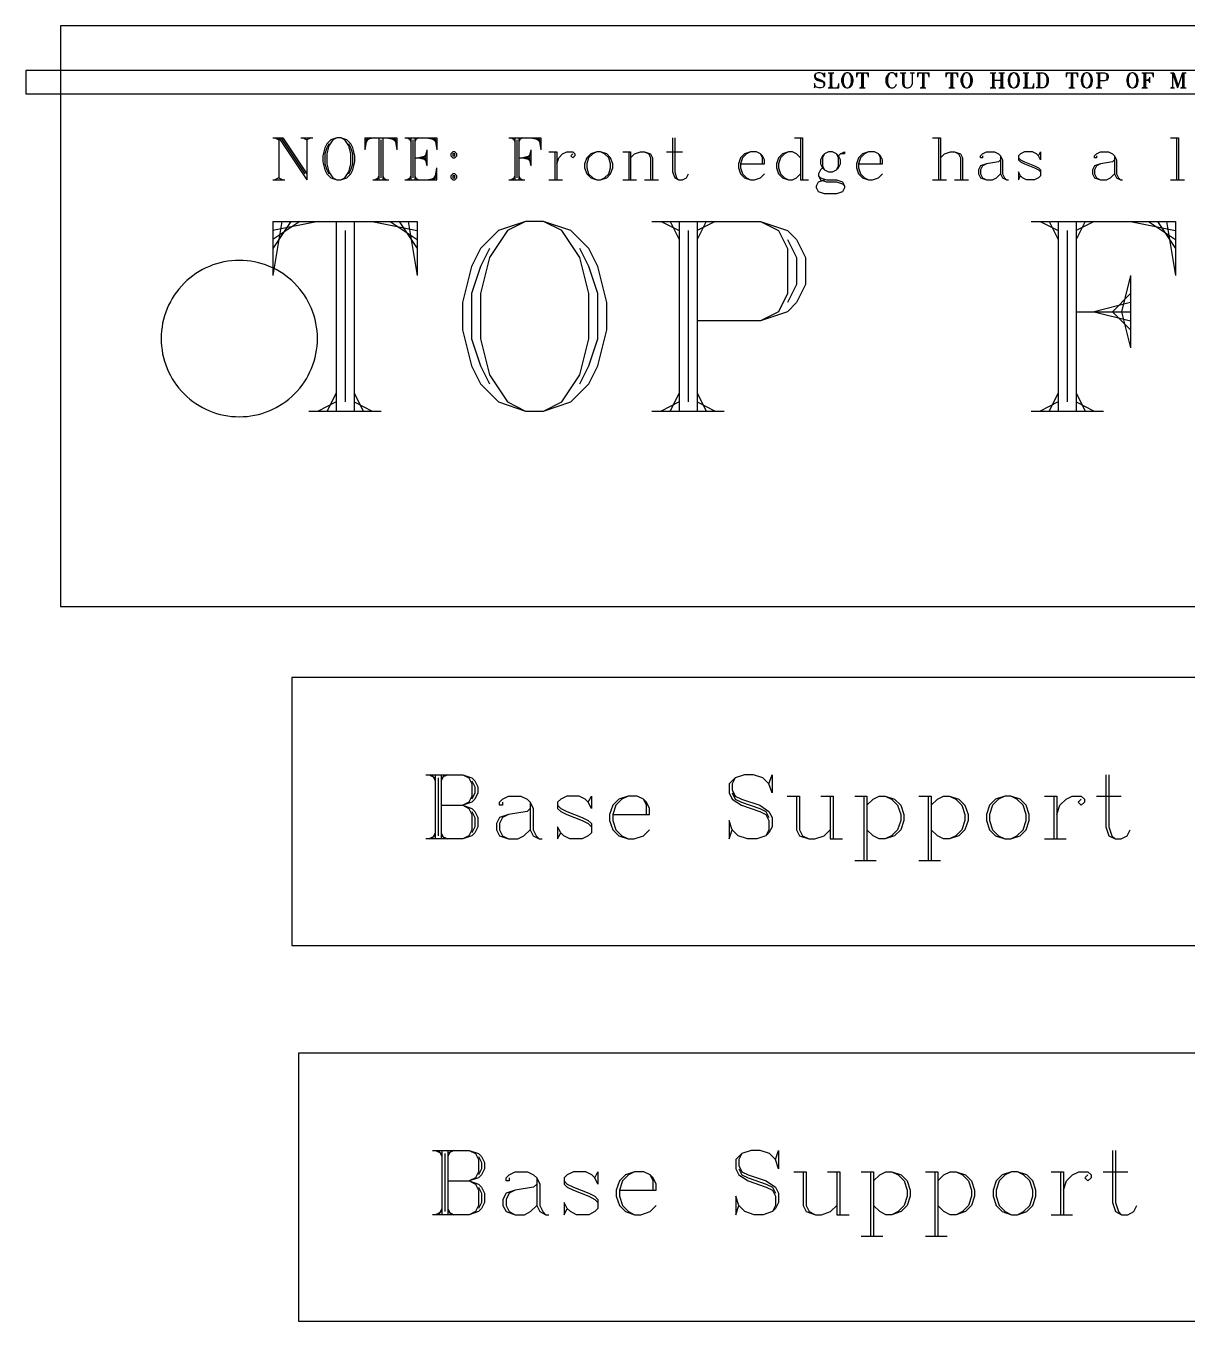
# Model space of a CAD drawing. Extents: x 0 to 107, y -41 to 64.
# Drawn here: x -0.01 to 12.99, y -41.05 to -26.55 of the extents above; entities that cross this region are included whole.
import ezdxf

# ---------------------------------------------------------------- set-up
doc = ezdxf.new("R2010")
doc.units = 0
doc.layers.add('LAYER_1', color=18, linetype='CONTINUOUS')

msp = doc.modelspace()

# ---------------------------------------------------------------- linework, layer by layer
at = {"layer": 'LAYER_1'}
for points in [[(0.379, -33.048), (24.129, -33.048), (24.129, -26.548), (0.379, -26.548)], [(-0.01, -27.308), (24.829, -27.308), (24.829, -27.048), (-0.01, -27.048)], [(9.178, -27.074), (9.154, -27.082), (9.138, -27.098), (9.13, -27.114), (9.122, -27.146), (9.122, -27.17), (9.13, -27.202), (9.138, -27.218), (9.154, -27.234), (9.178, -27.242), (9.194, -27.242), (9.218, -27.234), (9.234, -27.218), (9.242, -27.202), (9.25, -27.17), (9.25, -27.146), (9.242, -27.114), (9.234, -27.098), (9.218, -27.082), (9.194, -27.074)], [(10.514, -27.074), (10.49, -27.082), (10.474, -27.098), (10.466, -27.114), (10.458, -27.146), (10.458, -27.17), (10.466, -27.202), (10.474, -27.218), (10.49, -27.234), (10.514, -27.242), (10.53, -27.242), (10.554, -27.234), (10.57, -27.218), (10.578, -27.202), (10.586, -27.17), (10.586, -27.146), (10.578, -27.114), (10.57, -27.098), (10.554, -27.082), (10.53, -27.074)], [(11.042, -27.074), (11.018, -27.082), (11.002, -27.098), (10.994, -27.114), (10.986, -27.146), (10.986, -27.17), (10.994, -27.202), (11.002, -27.218), (11.018, -27.234), (11.042, -27.242), (11.058, -27.242), (11.082, -27.234), (11.098, -27.218), (11.106, -27.202), (11.114, -27.17), (11.114, -27.146), (11.106, -27.114), (11.098, -27.098), (11.082, -27.082), (11.058, -27.074)], [(11.858, -27.074), (11.834, -27.082), (11.818, -27.098), (11.81, -27.114), (11.802, -27.146), (11.802, -27.17), (11.81, -27.202), (11.818, -27.218), (11.834, -27.234), (11.858, -27.242), (11.874, -27.242), (11.898, -27.234), (11.914, -27.218), (11.922, -27.202), (11.93, -27.17), (11.93, -27.146), (11.922, -27.114), (11.914, -27.098), (11.898, -27.082), (11.874, -27.074)], [(12.37, -27.074), (12.346, -27.082), (12.33, -27.098), (12.322, -27.114), (12.314, -27.146), (12.314, -27.17), (12.322, -27.202), (12.33, -27.218), (12.346, -27.234), (12.37, -27.242), (12.386, -27.242), (12.41, -27.234), (12.426, -27.218), (12.434, -27.202), (12.442, -27.17), (12.442, -27.146), (12.434, -27.114), (12.426, -27.098), (12.41, -27.082), (12.386, -27.074)], [(3.47, -27.801), (3.403, -27.823), (3.359, -27.868), (3.336, -27.912), (3.314, -28.002), (3.314, -28.069), (3.336, -28.159), (3.359, -28.203), (3.403, -28.248), (3.47, -28.271), (3.515, -28.271), (3.582, -28.248), (3.627, -28.203), (3.649, -28.159), (3.672, -28.069), (3.672, -28.002), (3.649, -27.912), (3.627, -27.868), (3.582, -27.823), (3.515, -27.801)], [(4.768, -27.957), (4.746, -27.98), (4.746, -28.002), (4.768, -28.024), (4.791, -28.024), (4.813, -28.002), (4.813, -27.98), (4.791, -27.957)], [(4.768, -27.98), (4.768, -28.002), (4.791, -28.002), (4.791, -27.98)], [(6.38, -27.957), (6.313, -27.98), (6.268, -28.024), (6.245, -28.092), (6.245, -28.136), (6.268, -28.203), (6.313, -28.248), (6.38, -28.271), (6.424, -28.271), (6.492, -28.248), (6.536, -28.203), (6.559, -28.136), (6.559, -28.092), (6.536, -28.024), (6.492, -27.98), (6.424, -27.957)], [(8.976, -27.957), (8.931, -27.98), (8.909, -28.002), (8.886, -28.047), (8.886, -28.092), (8.909, -28.136), (8.931, -28.159), (8.976, -28.181), (9.02, -28.181), (9.065, -28.159), (9.088, -28.136), (9.11, -28.092), (9.11, -28.047), (9.088, -28.002), (9.065, -27.98), (9.02, -27.957)], [(4.768, -28.203), (4.746, -28.226), (4.746, -28.248), (4.768, -28.271), (4.791, -28.271), (4.813, -28.248), (4.813, -28.226), (4.791, -28.203)], [(4.768, -28.226), (4.768, -28.248), (4.791, -28.248), (4.791, -28.226)], [(5.584, -28.737), (5.281, -28.838), (5.079, -29.04), (4.978, -29.242), (4.877, -29.646), (4.877, -29.95), (4.978, -30.354), (5.079, -30.556), (5.281, -30.758), (5.584, -30.859), (5.786, -30.859), (6.089, -30.758), (6.292, -30.556), (6.393, -30.354), (6.494, -29.95), (6.494, -29.646), (6.393, -29.242), (6.292, -29.04), (6.089, -28.838), (5.786, -28.737)], [(2.968, -36.841), (17.968, -36.841), (17.968, -33.841), (2.968, -33.841)], [(10.948, -35.17), (10.845, -35.204), (10.777, -35.273), (10.743, -35.375), (10.743, -35.444), (10.777, -35.547), (10.845, -35.615), (10.948, -35.65), (11.017, -35.65), (11.12, -35.615), (11.188, -35.547), (11.223, -35.444), (11.223, -35.375), (11.188, -35.273), (11.12, -35.204), (11.017, -35.17)], [(3.042, -41.047), (18.042, -41.047), (18.042, -38.047), (3.042, -38.047)], [(11.022, -39.376), (10.919, -39.41), (10.851, -39.478), (10.817, -39.581), (10.817, -39.65), (10.851, -39.753), (10.919, -39.821), (11.022, -39.856), (11.091, -39.856), (11.194, -39.821), (11.262, -39.753), (11.297, -39.65), (11.297, -39.581), (11.262, -39.478), (11.194, -39.41), (11.091, -39.376)]]:
    msp.add_lwpolyline(points, close=True, dxfattribs=at)
for points in [[(8.922, -27.098), (8.93, -27.074), (8.93, -27.122), (8.922, -27.098), (8.906, -27.082), (8.882, -27.074), (8.858, -27.074), (8.834, -27.082), (8.818, -27.098), (8.818, -27.122), (8.826, -27.138), (8.85, -27.154), (8.898, -27.17), (8.914, -27.178), (8.922, -27.194), (8.922, -27.218), (8.914, -27.234)], [(8.834, -27.082), (8.826, -27.098), (8.826, -27.114), (8.834, -27.13), (8.85, -27.138), (8.898, -27.154), (8.922, -27.17), (8.93, -27.186), (8.93, -27.21), (8.922, -27.226), (8.914, -27.234), (8.89, -27.242), (8.866, -27.242), (8.842, -27.234), (8.826, -27.218), (8.818, -27.194), (8.818, -27.242), (8.826, -27.218)], [(8.97, -27.074), (9.034, -27.074)], [(8.978, -27.074), (8.994, -27.082)], [(8.986, -27.074), (8.994, -27.09)], [(8.994, -27.074), (8.994, -27.242)], [(9.002, -27.082), (9.002, -27.234)], [(9.01, -27.074), (9.01, -27.242)], [(9.018, -27.074), (9.01, -27.09)], [(9.026, -27.074), (9.01, -27.082)], [(9.146, -27.098), (9.138, -27.114), (9.13, -27.138), (9.13, -27.178), (9.138, -27.202), (9.146, -27.218)], [(9.178, -27.074), (9.162, -27.082), (9.146, -27.106), (9.138, -27.138), (9.138, -27.178), (9.146, -27.21), (9.162, -27.234), (9.178, -27.242)], [(9.194, -27.242), (9.21, -27.234), (9.226, -27.21), (9.234, -27.178), (9.234, -27.138), (9.226, -27.106), (9.21, -27.082), (9.194, -27.074)], [(9.226, -27.218), (9.234, -27.202), (9.242, -27.178), (9.242, -27.138), (9.234, -27.114), (9.226, -27.098)], [(9.29, -27.074), (9.29, -27.122)], [(9.29, -27.074), (9.418, -27.074)], [(9.298, -27.074), (9.29, -27.122)], [(9.306, -27.074), (9.29, -27.098)], [(9.314, -27.074), (9.29, -27.09)], [(9.33, -27.074), (9.29, -27.082)], [(9.346, -27.074), (9.346, -27.242)], [(9.354, -27.082), (9.354, -27.234)], [(9.362, -27.074), (9.362, -27.242)], [(9.378, -27.074), (9.418, -27.082)], [(9.394, -27.074), (9.418, -27.09)], [(9.402, -27.074), (9.418, -27.098)], [(9.41, -27.074), (9.418, -27.122)], [(9.418, -27.074), (9.418, -27.122)], [(9.73, -27.098), (9.738, -27.074), (9.738, -27.122), (9.73, -27.098), (9.714, -27.082), (9.698, -27.074), (9.674, -27.074), (9.65, -27.082), (9.634, -27.098), (9.626, -27.114), (9.618, -27.138), (9.618, -27.178), (9.626, -27.202), (9.634, -27.218), (9.65, -27.234), (9.674, -27.242), (9.698, -27.242), (9.714, -27.234), (9.73, -27.218), (9.738, -27.202)], [(9.642, -27.098), (9.634, -27.114), (9.626, -27.138), (9.626, -27.178), (9.634, -27.202), (9.642, -27.218)], [(9.674, -27.074), (9.658, -27.082), (9.642, -27.106), (9.634, -27.138), (9.634, -27.178), (9.642, -27.21), (9.658, -27.234), (9.674, -27.242)], [(9.778, -27.074), (9.842, -27.074)], [(9.786, -27.074), (9.802, -27.082)], [(9.794, -27.074), (9.802, -27.09)], [(9.802, -27.074), (9.802, -27.194), (9.81, -27.218), (9.826, -27.234), (9.85, -27.242), (9.866, -27.242), (9.89, -27.234), (9.906, -27.218), (9.914, -27.194), (9.914, -27.082)], [(9.81, -27.082), (9.81, -27.202), (9.818, -27.218)], [(9.818, -27.074), (9.818, -27.202), (9.826, -27.226), (9.834, -27.234), (9.85, -27.242)], [(9.826, -27.074), (9.818, -27.09)], [(9.834, -27.074), (9.818, -27.082)], [(9.89, -27.074), (9.938, -27.074)], [(9.898, -27.074), (9.914, -27.082)], [(9.93, -27.074), (9.914, -27.082)], [(9.97, -27.074), (9.97, -27.122)], [(9.97, -27.074), (10.098, -27.074)], [(9.978, -27.074), (9.97, -27.122)], [(9.986, -27.074), (9.97, -27.098)], [(9.994, -27.074), (9.97, -27.09)], [(10.01, -27.074), (9.97, -27.082)], [(10.026, -27.074), (10.026, -27.242)], [(10.034, -27.082), (10.034, -27.234)], [(10.042, -27.074), (10.042, -27.242)], [(10.058, -27.074), (10.098, -27.082)], [(10.074, -27.074), (10.098, -27.09)], [(10.082, -27.074), (10.098, -27.098)], [(10.09, -27.074), (10.098, -27.122)], [(10.098, -27.074), (10.098, -27.122)], [(10.29, -27.074), (10.29, -27.122)], [(10.29, -27.074), (10.418, -27.074)], [(10.298, -27.074), (10.29, -27.122)], [(10.306, -27.074), (10.29, -27.098)], [(10.314, -27.074), (10.29, -27.09)], [(10.33, -27.074), (10.29, -27.082)], [(10.346, -27.074), (10.346, -27.242)], [(10.354, -27.082), (10.354, -27.234)], [(10.362, -27.074), (10.362, -27.242)], [(10.378, -27.074), (10.418, -27.082)], [(10.394, -27.074), (10.418, -27.09)], [(10.402, -27.074), (10.418, -27.098)], [(10.41, -27.074), (10.418, -27.122)], [(10.418, -27.074), (10.418, -27.122)], [(10.482, -27.098), (10.474, -27.114), (10.466, -27.138), (10.466, -27.178), (10.474, -27.202), (10.482, -27.218)], [(10.514, -27.074), (10.498, -27.082), (10.482, -27.106), (10.474, -27.138), (10.474, -27.178), (10.482, -27.21), (10.498, -27.234), (10.514, -27.242)], [(10.53, -27.242), (10.546, -27.234), (10.562, -27.21), (10.57, -27.178), (10.57, -27.138), (10.562, -27.106), (10.546, -27.082), (10.53, -27.074)], [(10.562, -27.218), (10.57, -27.202), (10.578, -27.178), (10.578, -27.138), (10.57, -27.114), (10.562, -27.098)], [(10.786, -27.074), (10.85, -27.074)], [(10.794, -27.074), (10.81, -27.082)], [(10.802, -27.074), (10.81, -27.09)], [(10.81, -27.074), (10.81, -27.242)], [(10.818, -27.082), (10.818, -27.234)], [(10.826, -27.074), (10.826, -27.242)], [(10.834, -27.074), (10.826, -27.09)], [(10.842, -27.074), (10.826, -27.082)], [(10.882, -27.074), (10.946, -27.074)], [(10.89, -27.074), (10.906, -27.082)], [(10.898, -27.074), (10.906, -27.09)], [(10.906, -27.074), (10.906, -27.242)], [(10.914, -27.082), (10.914, -27.234)], [(10.922, -27.074), (10.922, -27.242)], [(10.93, -27.074), (10.922, -27.09)], [(10.938, -27.074), (10.922, -27.082)], [(11.01, -27.098), (11.002, -27.114), (10.994, -27.138), (10.994, -27.178), (11.002, -27.202), (11.01, -27.218)], [(11.042, -27.074), (11.026, -27.082), (11.01, -27.106), (11.002, -27.138), (11.002, -27.178), (11.01, -27.21), (11.026, -27.234), (11.042, -27.242)], [(11.058, -27.242), (11.074, -27.234), (11.09, -27.21), (11.098, -27.178), (11.098, -27.138), (11.09, -27.106), (11.074, -27.082), (11.058, -27.074)], [(11.09, -27.218), (11.098, -27.202), (11.106, -27.178), (11.106, -27.138), (11.098, -27.114), (11.09, -27.098)], [(11.154, -27.074), (11.218, -27.074)], [(11.162, -27.074), (11.178, -27.082)], [(11.17, -27.074), (11.178, -27.09)], [(11.178, -27.074), (11.178, -27.242)], [(11.186, -27.082), (11.186, -27.234)], [(11.194, -27.074), (11.194, -27.242)], [(11.202, -27.074), (11.194, -27.09)], [(11.21, -27.074), (11.194, -27.082)], [(11.298, -27.074), (11.378, -27.074), (11.402, -27.082), (11.418, -27.098), (11.426, -27.114), (11.434, -27.138), (11.434, -27.178), (11.426, -27.202), (11.418, -27.218), (11.402, -27.234), (11.378, -27.242), (11.298, -27.242)], [(11.306, -27.074), (11.322, -27.082)], [(11.314, -27.074), (11.322, -27.09)], [(11.322, -27.074), (11.322, -27.242)], [(11.33, -27.082), (11.33, -27.234)], [(11.338, -27.074), (11.338, -27.242)], [(11.346, -27.074), (11.338, -27.09)], [(11.354, -27.074), (11.338, -27.082)], [(11.378, -27.074), (11.394, -27.082), (11.41, -27.106), (11.418, -27.138), (11.418, -27.178), (11.41, -27.21), (11.394, -27.234), (11.378, -27.242)], [(11.41, -27.098), (11.418, -27.114), (11.426, -27.138), (11.426, -27.178), (11.418, -27.202), (11.41, -27.218)], [(11.634, -27.074), (11.634, -27.122)], [(11.634, -27.074), (11.762, -27.074)], [(11.642, -27.074), (11.634, -27.122)], [(11.65, -27.074), (11.634, -27.098)], [(11.658, -27.074), (11.634, -27.09)], [(11.674, -27.074), (11.634, -27.082)], [(11.69, -27.074), (11.69, -27.242)], [(11.698, -27.082), (11.698, -27.234)], [(11.706, -27.074), (11.706, -27.242)], [(11.722, -27.074), (11.762, -27.082)], [(11.738, -27.074), (11.762, -27.09)], [(11.746, -27.074), (11.762, -27.098)], [(11.754, -27.074), (11.762, -27.122)], [(11.762, -27.074), (11.762, -27.122)], [(11.826, -27.098), (11.818, -27.114), (11.81, -27.138), (11.81, -27.178), (11.818, -27.202), (11.826, -27.218)], [(11.858, -27.074), (11.842, -27.082), (11.826, -27.106), (11.818, -27.138), (11.818, -27.178), (11.826, -27.21), (11.842, -27.234), (11.858, -27.242)], [(11.874, -27.242), (11.89, -27.234), (11.906, -27.21), (11.914, -27.178), (11.914, -27.138), (11.906, -27.106), (11.89, -27.082), (11.874, -27.074)], [(11.906, -27.218), (11.914, -27.202), (11.922, -27.178), (11.922, -27.138), (11.914, -27.114), (11.906, -27.098)], [(11.97, -27.074), (12.066, -27.074), (12.09, -27.082), (12.098, -27.09), (12.106, -27.106), (12.106, -27.13), (12.098, -27.146), (12.09, -27.154), (12.066, -27.162), (12.01, -27.162)], [(11.978, -27.074), (11.994, -27.082)], [(11.986, -27.074), (11.994, -27.09)], [(11.994, -27.074), (11.994, -27.242)], [(12.002, -27.082), (12.002, -27.234)], [(12.01, -27.074), (12.01, -27.242)], [(12.018, -27.074), (12.01, -27.09)], [(12.026, -27.074), (12.01, -27.082)], [(12.066, -27.074), (12.082, -27.082), (12.09, -27.098), (12.09, -27.138), (12.082, -27.154), (12.066, -27.162)], [(12.09, -27.09), (12.098, -27.106), (12.098, -27.13), (12.09, -27.146)], [(12.338, -27.098), (12.33, -27.114), (12.322, -27.138), (12.322, -27.178), (12.33, -27.202), (12.338, -27.218)], [(12.37, -27.074), (12.354, -27.082), (12.338, -27.106), (12.33, -27.138), (12.33, -27.178), (12.338, -27.21), (12.354, -27.234), (12.37, -27.242)], [(12.386, -27.242), (12.402, -27.234), (12.418, -27.21), (12.426, -27.178), (12.426, -27.138), (12.418, -27.106), (12.402, -27.082), (12.386, -27.074)], [(12.418, -27.218), (12.426, -27.202), (12.434, -27.178), (12.434, -27.138), (12.426, -27.114), (12.418, -27.098)], [(12.482, -27.074), (12.61, -27.074), (12.61, -27.122)], [(12.49, -27.074), (12.506, -27.082)], [(12.498, -27.074), (12.506, -27.09)], [(12.506, -27.074), (12.506, -27.242)], [(12.514, -27.082), (12.514, -27.234)], [(12.522, -27.074), (12.522, -27.242)], [(12.53, -27.074), (12.522, -27.09)], [(12.538, -27.074), (12.522, -27.082)], [(12.57, -27.074), (12.61, -27.082)], [(12.586, -27.074), (12.61, -27.09)], [(12.594, -27.074), (12.61, -27.098)], [(12.602, -27.074), (12.61, -27.122)], [(12.802, -27.074), (12.842, -27.074)], [(12.81, -27.074), (12.826, -27.082)], [(12.826, -27.074), (12.826, -27.234)], [(12.826, -27.074), (12.882, -27.242)], [(12.834, -27.074), (12.882, -27.218)], [(12.842, -27.074), (12.89, -27.218)], [(12.938, -27.074), (12.882, -27.242)], [(12.938, -27.074), (12.938, -27.242)], [(12.938, -27.074), (12.978, -27.074)], [(12.946, -27.082), (12.946, -27.234)], [(12.954, -27.074), (12.954, -27.242)], [(12.962, -27.074), (12.954, -27.09)], [(12.97, -27.074), (12.954, -27.082)], [(8.826, -27.122), (8.834, -27.138), (8.85, -27.146), (8.898, -27.162), (8.914, -27.17), (8.922, -27.186)], [(8.97, -27.242), (9.09, -27.242), (9.09, -27.194)], [(8.994, -27.234), (8.978, -27.242)], [(8.994, -27.226), (8.986, -27.242)], [(9.01, -27.226), (9.018, -27.242)], [(9.01, -27.234), (9.026, -27.242)], [(9.05, -27.242), (9.09, -27.234)], [(9.066, -27.242), (9.09, -27.226)], [(9.074, -27.242), (9.09, -27.218)], [(9.082, -27.242), (9.09, -27.194)], [(9.322, -27.242), (9.386, -27.242)], [(9.346, -27.234), (9.33, -27.242)], [(9.346, -27.226), (9.338, -27.242)], [(9.362, -27.226), (9.37, -27.242)], [(9.362, -27.234), (9.378, -27.242)], [(10.002, -27.242), (10.066, -27.242)], [(10.026, -27.234), (10.01, -27.242)], [(10.026, -27.226), (10.018, -27.242)], [(10.042, -27.226), (10.05, -27.242)], [(10.042, -27.234), (10.058, -27.242)], [(10.322, -27.242), (10.386, -27.242)], [(10.346, -27.234), (10.33, -27.242)], [(10.346, -27.226), (10.338, -27.242)], [(10.362, -27.226), (10.37, -27.242)], [(10.362, -27.234), (10.378, -27.242)], [(10.786, -27.242), (10.85, -27.242)], [(10.81, -27.234), (10.794, -27.242)], [(10.81, -27.226), (10.802, -27.242)], [(10.826, -27.154), (10.906, -27.154)], [(10.826, -27.226), (10.834, -27.242)], [(10.826, -27.234), (10.842, -27.242)], [(10.882, -27.242), (10.946, -27.242)], [(10.906, -27.234), (10.89, -27.242)], [(10.906, -27.226), (10.898, -27.242)], [(10.922, -27.226), (10.93, -27.242)], [(10.922, -27.234), (10.938, -27.242)], [(11.154, -27.242), (11.274, -27.242), (11.274, -27.194)], [(11.178, -27.234), (11.162, -27.242)], [(11.178, -27.226), (11.17, -27.242)], [(11.194, -27.226), (11.202, -27.242)], [(11.194, -27.234), (11.21, -27.242)], [(11.234, -27.242), (11.274, -27.234)], [(11.25, -27.242), (11.274, -27.226)], [(11.258, -27.242), (11.274, -27.218)], [(11.266, -27.242), (11.274, -27.194)], [(11.322, -27.234), (11.306, -27.242)], [(11.322, -27.226), (11.314, -27.242)], [(11.338, -27.226), (11.346, -27.242)], [(11.338, -27.234), (11.354, -27.242)], [(11.666, -27.242), (11.73, -27.242)], [(11.69, -27.234), (11.674, -27.242)], [(11.69, -27.226), (11.682, -27.242)], [(11.706, -27.226), (11.714, -27.242)], [(11.706, -27.234), (11.722, -27.242)], [(11.97, -27.242), (12.034, -27.242)], [(11.994, -27.234), (11.978, -27.242)], [(11.994, -27.226), (11.986, -27.242)], [(12.01, -27.226), (12.018, -27.242)], [(12.01, -27.234), (12.026, -27.242)], [(12.482, -27.242), (12.546, -27.242)], [(12.506, -27.234), (12.49, -27.242)], [(12.506, -27.226), (12.498, -27.242)], [(12.522, -27.154), (12.57, -27.154)], [(12.522, -27.226), (12.53, -27.242)], [(12.522, -27.234), (12.538, -27.242)], [(12.57, -27.146), (12.538, -27.154), (12.57, -27.162)], [(12.57, -27.138), (12.554, -27.154), (12.57, -27.17)], [(12.57, -27.122), (12.562, -27.154), (12.57, -27.186)], [(12.57, -27.122), (12.57, -27.186)], [(12.802, -27.242), (12.85, -27.242)], [(12.826, -27.234), (12.81, -27.242)], [(12.826, -27.234), (12.842, -27.242)], [(12.914, -27.242), (12.978, -27.242)], [(12.938, -27.234), (12.922, -27.242)], [(12.938, -27.226), (12.93, -27.242)], [(12.954, -27.226), (12.962, -27.242)], [(12.954, -27.234), (12.97, -27.242)], [(2.754, -27.801), (2.866, -27.801)], [(2.777, -27.801), (2.821, -27.823)], [(2.821, -27.801), (2.821, -28.248)], [(2.821, -27.801), (3.135, -28.271)], [(2.844, -27.801), (3.112, -28.203)], [(2.866, -27.801), (3.135, -28.203)], [(3.068, -27.801), (3.202, -27.801)], [(3.09, -27.801), (3.135, -27.823)], [(3.179, -27.801), (3.135, -27.823)], [(3.135, -27.823), (3.135, -28.271)], [(3.47, -27.801), (3.426, -27.823), (3.381, -27.89), (3.359, -27.98), (3.359, -28.092), (3.381, -28.181), (3.426, -28.248), (3.47, -28.271)], [(3.515, -28.271), (3.56, -28.248), (3.605, -28.181), (3.627, -28.092), (3.627, -27.98), (3.605, -27.89), (3.56, -27.823), (3.515, -27.801)], [(3.784, -27.801), (3.784, -27.935)], [(3.784, -27.801), (4.142, -27.801)], [(3.806, -27.801), (3.784, -27.935)], [(3.828, -27.801), (3.784, -27.868)], [(3.851, -27.801), (3.784, -27.845)], [(3.896, -27.801), (3.784, -27.823)], [(3.94, -27.801), (3.94, -28.271)], [(3.963, -27.823), (3.963, -28.248)], [(3.985, -27.801), (3.985, -28.271)], [(4.03, -27.801), (4.142, -27.823)], [(4.075, -27.801), (4.142, -27.845)], [(4.097, -27.801), (4.142, -27.868)], [(4.119, -27.801), (4.142, -27.935)], [(4.142, -27.801), (4.142, -27.935)], [(4.231, -27.801), (4.589, -27.801), (4.589, -27.935)], [(4.254, -27.801), (4.298, -27.823)], [(4.276, -27.801), (4.298, -27.845)], [(4.298, -27.801), (4.298, -28.271)], [(4.321, -27.823), (4.321, -28.248)], [(4.343, -27.801), (4.343, -28.271)], [(4.366, -27.801), (4.343, -27.845)], [(4.388, -27.801), (4.343, -27.823)], [(4.477, -27.801), (4.589, -27.823)], [(4.522, -27.801), (4.589, -27.845)], [(4.545, -27.801), (4.589, -27.868)], [(4.567, -27.801), (4.589, -27.935)], [(5.395, -27.801), (5.753, -27.801), (5.753, -27.935)], [(5.417, -27.801), (5.462, -27.823)], [(5.44, -27.801), (5.462, -27.845)], [(5.462, -27.801), (5.462, -28.271)], [(5.485, -27.823), (5.485, -28.248)], [(5.507, -27.801), (5.507, -28.271)], [(5.529, -27.801), (5.507, -27.845)], [(5.552, -27.801), (5.507, -27.823)], [(5.641, -27.801), (5.753, -27.823)], [(5.686, -27.801), (5.753, -27.845)], [(5.708, -27.801), (5.753, -27.868)], [(5.731, -27.801), (5.753, -27.935)], [(7.23, -27.801), (7.23, -28.181), (7.253, -28.248), (7.297, -28.271), (7.342, -28.271), (7.387, -28.248), (7.409, -28.203)], [(7.253, -27.801), (7.253, -28.181), (7.275, -28.248), (7.297, -28.271)], [(8.595, -27.801), (8.685, -27.801)], [(8.662, -27.801), (8.662, -28.271)], [(8.685, -27.801), (8.685, -28.271)], [(10.139, -27.801), (10.229, -27.801)], [(10.207, -27.801), (10.207, -28.271)], [(10.229, -27.801), (10.229, -28.271)], [(12.803, -27.801), (12.892, -27.801)], [(12.87, -27.801), (12.87, -28.271)], [(12.892, -27.801), (12.892, -28.271)], [(3.381, -27.868), (3.359, -27.912), (3.336, -27.98), (3.336, -28.092), (3.359, -28.159), (3.381, -28.203)], [(3.605, -28.203), (3.627, -28.159), (3.649, -28.092), (3.649, -27.98), (3.627, -27.912), (3.605, -27.868)], [(4.477, -27.98), (4.433, -28.024), (4.477, -28.069)], [(4.477, -27.935), (4.455, -28.024), (4.477, -28.114)], [(4.477, -27.935), (4.477, -28.114)], [(5.641, -27.98), (5.596, -28.024), (5.641, -28.069)], [(5.641, -27.935), (5.619, -28.024), (5.641, -28.114)], [(5.641, -27.935), (5.641, -28.114)], [(5.843, -27.957), (5.932, -27.957)], [(5.91, -27.957), (5.91, -28.271)], [(5.932, -27.957), (5.932, -28.271)], [(5.932, -28.092), (5.955, -28.024), (5.999, -27.98), (6.044, -27.957), (6.111, -27.957), (6.134, -27.98), (6.134, -28.002), (6.111, -28.024), (6.089, -28.002), (6.111, -27.98)], [(6.38, -27.957), (6.335, -27.98), (6.29, -28.024), (6.268, -28.092), (6.268, -28.136), (6.29, -28.203), (6.335, -28.248), (6.38, -28.271)], [(6.424, -28.271), (6.469, -28.248), (6.514, -28.203), (6.536, -28.136), (6.536, -28.092), (6.514, -28.024), (6.469, -27.98), (6.424, -27.957)], [(6.671, -27.957), (6.76, -27.957)], [(6.738, -27.957), (6.738, -28.271)], [(6.76, -27.957), (6.76, -28.271)], [(6.76, -28.024), (6.805, -27.98), (6.872, -27.957), (6.917, -27.957), (6.984, -27.98), (7.006, -28.024), (7.006, -28.271)], [(6.917, -27.957), (6.962, -27.98), (6.984, -28.024), (6.984, -28.271)], [(7.163, -27.957), (7.342, -27.957)], [(7.991, -28.092), (8.26, -28.092), (8.26, -28.047), (8.237, -28.002), (8.215, -27.98), (8.17, -27.957), (8.103, -27.957), (8.036, -27.98), (7.991, -28.024), (7.969, -28.092), (7.969, -28.136), (7.991, -28.203), (8.036, -28.248), (8.103, -28.271), (8.148, -28.271), (8.215, -28.248), (8.26, -28.203)], [(8.103, -27.957), (8.058, -27.98), (8.013, -28.024), (7.991, -28.092), (7.991, -28.136), (8.013, -28.203), (8.058, -28.248), (8.103, -28.271)], [(8.237, -28.092), (8.237, -28.024), (8.215, -27.98)], [(8.662, -28.024), (8.618, -27.98), (8.573, -27.957), (8.528, -27.957), (8.461, -27.98), (8.416, -28.024), (8.394, -28.092), (8.394, -28.136), (8.416, -28.203), (8.461, -28.248), (8.528, -28.271), (8.573, -28.271), (8.618, -28.248), (8.662, -28.203)], [(8.528, -27.957), (8.483, -27.98), (8.439, -28.024), (8.416, -28.092), (8.416, -28.136), (8.439, -28.203), (8.483, -28.248), (8.528, -28.271)], [(8.931, -27.98), (8.909, -28.024), (8.909, -28.114), (8.931, -28.159)], [(9.065, -28.159), (9.088, -28.114), (9.088, -28.024), (9.065, -27.98)], [(9.088, -28.002), (9.11, -27.98), (9.155, -27.957), (9.155, -27.98), (9.11, -27.98)], [(9.311, -28.092), (9.58, -28.092), (9.58, -28.047), (9.558, -28.002), (9.535, -27.98), (9.49, -27.957), (9.423, -27.957), (9.356, -27.98), (9.311, -28.024), (9.289, -28.092), (9.289, -28.136), (9.311, -28.203), (9.356, -28.248), (9.423, -28.271), (9.468, -28.271), (9.535, -28.248), (9.58, -28.203)], [(9.423, -27.957), (9.379, -27.98), (9.334, -28.024), (9.311, -28.092), (9.311, -28.136), (9.334, -28.203), (9.379, -28.248), (9.423, -28.271)], [(9.558, -28.092), (9.558, -28.024), (9.535, -27.98)], [(10.229, -28.024), (10.274, -27.98), (10.341, -27.957), (10.386, -27.957), (10.453, -27.98), (10.475, -28.024), (10.475, -28.271)], [(10.386, -27.957), (10.43, -27.98), (10.453, -28.024), (10.453, -28.271)], [(10.699, -28.002), (10.699, -28.024), (10.677, -28.024), (10.677, -28.002), (10.699, -27.98), (10.744, -27.957), (10.833, -27.957), (10.878, -27.98), (10.9, -28.002), (10.923, -28.047), (10.923, -28.203), (10.945, -28.248), (10.967, -28.271)], [(11.326, -28.002), (11.348, -27.957), (11.348, -28.047), (11.326, -28.002), (11.303, -27.98), (11.258, -27.957), (11.169, -27.957), (11.124, -27.98), (11.102, -28.002), (11.102, -28.047), (11.124, -28.069), (11.169, -28.092), (11.281, -28.136), (11.326, -28.159), (11.348, -28.181)], [(11.975, -28.002), (11.975, -28.024), (11.952, -28.024), (11.952, -28.002), (11.975, -27.98), (12.019, -27.957), (12.109, -27.957), (12.154, -27.98), (12.176, -28.002), (12.198, -28.047), (12.198, -28.203), (12.221, -28.248), (12.243, -28.271)], [(4.343, -28.024), (4.477, -28.024)], [(4.477, -28.002), (4.388, -28.024), (4.477, -28.047)], [(5.507, -28.024), (5.641, -28.024)], [(5.641, -28.002), (5.552, -28.024), (5.641, -28.047)], [(10.9, -28.047), (10.878, -28.069), (10.744, -28.092), (10.677, -28.114), (10.654, -28.159), (10.654, -28.203), (10.677, -28.248), (10.744, -28.271), (10.811, -28.271), (10.856, -28.248), (10.9, -28.203)], [(10.744, -28.092), (10.699, -28.114), (10.677, -28.159), (10.677, -28.203), (10.699, -28.248), (10.744, -28.271)], [(10.9, -28.002), (10.9, -28.203), (10.923, -28.248), (10.967, -28.271), (10.99, -28.271)], [(11.102, -28.024), (11.124, -28.047), (11.169, -28.069), (11.281, -28.114), (11.326, -28.136), (11.348, -28.159), (11.348, -28.226), (11.326, -28.248), (11.281, -28.271), (11.191, -28.271), (11.147, -28.248), (11.124, -28.226), (11.102, -28.181), (11.102, -28.271), (11.124, -28.226)], [(12.176, -28.047), (12.154, -28.069), (12.019, -28.092), (11.952, -28.114), (11.93, -28.159), (11.93, -28.203), (11.952, -28.248), (12.019, -28.271), (12.086, -28.271), (12.131, -28.248), (12.176, -28.203)], [(12.019, -28.092), (11.975, -28.114), (11.952, -28.159), (11.952, -28.203), (11.975, -28.248), (12.019, -28.271)], [(12.176, -28.002), (12.176, -28.203), (12.198, -28.248), (12.243, -28.271), (12.265, -28.271)], [(2.754, -28.271), (2.889, -28.271)], [(2.821, -28.248), (2.777, -28.271)], [(2.821, -28.248), (2.866, -28.271)], [(3.873, -28.271), (4.052, -28.271)], [(3.94, -28.248), (3.896, -28.271)], [(3.94, -28.226), (3.918, -28.271)], [(3.985, -28.226), (4.008, -28.271)], [(3.985, -28.248), (4.03, -28.271)], [(4.231, -28.271), (4.589, -28.271), (4.589, -28.136)], [(4.298, -28.248), (4.254, -28.271)], [(4.298, -28.226), (4.276, -28.271)], [(4.343, -28.226), (4.366, -28.271)], [(4.343, -28.248), (4.388, -28.271)], [(4.477, -28.271), (4.589, -28.248)], [(4.522, -28.271), (4.589, -28.226)], [(4.545, -28.271), (4.589, -28.203)], [(4.567, -28.271), (4.589, -28.136)], [(5.395, -28.271), (5.574, -28.271)], [(5.462, -28.248), (5.417, -28.271)], [(5.462, -28.226), (5.44, -28.271)], [(5.507, -28.226), (5.529, -28.271)], [(5.507, -28.248), (5.552, -28.271)], [(5.843, -28.271), (5.999, -28.271)], [(6.671, -28.271), (6.827, -28.271)], [(6.917, -28.271), (7.073, -28.271)], [(8.662, -28.271), (8.752, -28.271)], [(8.864, -28.226), (8.886, -28.248), (8.953, -28.271), (9.065, -28.271), (9.132, -28.293), (9.155, -28.338), (9.155, -28.36), (9.132, -28.405), (9.065, -28.427), (8.931, -28.427), (8.864, -28.405), (8.841, -28.36), (8.841, -28.338), (8.864, -28.293), (8.931, -28.271)], [(8.909, -28.136), (8.886, -28.159), (8.864, -28.203), (8.864, -28.226), (8.886, -28.271), (8.953, -28.293), (9.065, -28.293), (9.132, -28.315), (9.155, -28.338)], [(10.139, -28.271), (10.296, -28.271)], [(10.386, -28.271), (10.542, -28.271)], [(12.803, -28.271), (12.959, -28.271)], [(2.754, -28.737), (2.754, -29.343)], [(2.754, -28.737), (4.371, -28.737)], [(2.855, -28.737), (2.754, -29.343)], [(2.956, -28.737), (2.754, -29.04)], [(3.057, -28.737), (2.754, -28.939)], [(3.26, -28.737), (2.754, -28.838)], [(3.462, -28.737), (3.462, -30.859)], [(3.563, -28.838), (3.563, -30.758)], [(3.664, -28.737), (3.664, -30.859)], [(3.866, -28.737), (4.371, -28.838)], [(4.068, -28.737), (4.371, -28.939)], [(4.169, -28.737), (4.371, -29.04)], [(4.27, -28.737), (4.371, -29.343)], [(4.371, -28.737), (4.371, -29.343)], [(5.584, -28.737), (5.382, -28.838), (5.18, -29.141), (5.079, -29.545), (5.079, -30.051), (5.18, -30.455), (5.382, -30.758), (5.584, -30.859)], [(5.786, -30.859), (5.988, -30.758), (6.19, -30.455), (6.292, -30.051), (6.292, -29.545), (6.19, -29.141), (5.988, -28.838), (5.786, -28.737)], [(6.999, -28.737), (8.212, -28.737), (8.515, -28.838), (8.616, -28.939), (8.717, -29.141), (8.717, -29.444), (8.616, -29.646), (8.515, -29.747), (8.212, -29.848), (7.504, -29.848)], [(7.1, -28.737), (7.302, -28.838)], [(7.201, -28.737), (7.302, -28.939)], [(7.302, -28.737), (7.302, -30.859)], [(7.403, -28.838), (7.403, -30.758)], [(7.504, -28.737), (7.504, -30.859)], [(7.605, -28.737), (7.504, -28.939)], [(7.706, -28.737), (7.504, -28.838)], [(8.212, -28.737), (8.414, -28.838), (8.515, -29.04), (8.515, -29.545), (8.414, -29.747), (8.212, -29.848)], [(11.244, -28.737), (12.861, -28.737), (12.861, -29.343)], [(11.345, -28.737), (11.547, -28.838)], [(11.446, -28.737), (11.547, -28.939)], [(11.547, -28.737), (11.547, -30.859)], [(11.648, -28.838), (11.648, -30.758)], [(11.749, -28.737), (11.749, -30.859)], [(11.85, -28.737), (11.749, -28.939)], [(11.951, -28.737), (11.749, -28.838)], [(12.355, -28.737), (12.861, -28.838)], [(12.557, -28.737), (12.861, -28.939)], [(12.659, -28.737), (12.861, -29.04)], [(12.76, -28.737), (12.861, -29.343)], [(8.515, -28.939), (8.616, -29.141), (8.616, -29.444), (8.515, -29.646)], [(5.18, -29.04), (5.079, -29.242), (4.978, -29.545), (4.978, -30.051), (5.079, -30.354), (5.18, -30.556)], [(6.19, -30.556), (6.292, -30.354), (6.393, -30.051), (6.393, -29.545), (6.292, -29.242), (6.19, -29.04)], [(12.355, -29.343), (12.254, -29.747), (12.355, -30.152)], [(12.355, -29.343), (12.355, -30.152)], [(12.355, -29.545), (12.153, -29.747), (12.355, -29.95)], [(12.355, -29.646), (11.951, -29.747), (12.355, -29.848)], [(11.749, -29.747), (12.355, -29.747)], [(3.462, -30.657), (3.361, -30.859)], [(3.664, -30.657), (3.765, -30.859)], [(7.302, -30.657), (7.201, -30.859)], [(7.504, -30.657), (7.605, -30.859)], [(11.547, -30.657), (11.446, -30.859)], [(11.749, -30.657), (11.85, -30.859)], [(3.159, -30.859), (3.967, -30.859)], [(3.462, -30.758), (3.26, -30.859)], [(3.664, -30.758), (3.866, -30.859)], [(6.999, -30.859), (7.807, -30.859)], [(7.302, -30.758), (7.1, -30.859)], [(7.504, -30.758), (7.706, -30.859)], [(11.244, -30.859), (12.052, -30.859)], [(11.547, -30.758), (11.345, -30.859)], [(11.749, -30.758), (11.951, -30.859)], [(4.468, -34.93), (4.88, -34.93), (4.983, -34.964), (5.017, -34.998), (5.051, -35.067), (5.051, -35.135), (5.017, -35.204), (4.983, -35.238), (4.88, -35.273)], [(4.503, -34.93), (4.571, -34.964)], [(4.537, -34.93), (4.571, -34.998)], [(4.571, -34.93), (4.571, -35.65)], [(4.64, -34.93), (4.64, -35.65)], [(4.674, -34.93), (4.64, -34.998)], [(4.708, -34.93), (4.64, -34.964)], [(4.88, -34.93), (4.948, -34.964), (4.983, -35.033), (4.983, -35.17), (4.948, -35.238), (4.88, -35.273)], [(8.308, -35.033), (8.343, -34.93), (8.343, -35.135), (8.308, -35.033), (8.24, -34.964), (8.137, -34.93), (8.034, -34.93), (7.931, -34.964), (7.863, -35.033), (7.863, -35.135), (7.897, -35.204), (8, -35.273), (8.205, -35.341), (8.274, -35.375), (8.308, -35.444), (8.308, -35.547), (8.274, -35.615)], [(12.08, -34.93), (12.08, -35.513), (12.114, -35.615), (12.183, -35.65), (12.251, -35.65), (12.32, -35.615), (12.354, -35.547)], [(12.114, -34.93), (12.114, -35.513), (12.148, -35.615), (12.183, -35.65)], [(4.605, -34.964), (4.605, -35.615)], [(4.983, -34.998), (5.017, -35.067), (5.017, -35.135), (4.983, -35.204)], [(7.931, -34.964), (7.897, -35.033), (7.897, -35.101), (7.931, -35.17), (8, -35.204), (8.205, -35.273), (8.308, -35.341), (8.343, -35.41), (8.343, -35.513), (8.308, -35.581), (8.274, -35.615), (8.171, -35.65), (8.068, -35.65), (7.965, -35.615), (7.897, -35.547), (7.863, -35.444), (7.863, -35.65), (7.897, -35.547)], [(5.325, -35.238), (5.325, -35.273), (5.291, -35.273), (5.291, -35.238), (5.325, -35.204), (5.394, -35.17), (5.531, -35.17), (5.6, -35.204), (5.634, -35.238), (5.668, -35.307), (5.668, -35.547), (5.703, -35.615), (5.737, -35.65)], [(6.285, -35.238), (6.32, -35.17), (6.32, -35.307), (6.285, -35.238), (6.251, -35.204), (6.183, -35.17), (6.045, -35.17), (5.977, -35.204), (5.943, -35.238), (5.943, -35.307), (5.977, -35.341), (6.045, -35.375), (6.217, -35.444), (6.285, -35.478), (6.32, -35.513)], [(6.56, -35.375), (6.971, -35.375), (6.971, -35.307), (6.937, -35.238), (6.903, -35.204), (6.834, -35.17), (6.731, -35.17), (6.628, -35.204), (6.56, -35.273), (6.525, -35.375), (6.525, -35.444), (6.56, -35.547), (6.628, -35.615), (6.731, -35.65), (6.8, -35.65), (6.903, -35.615), (6.971, -35.547)], [(6.731, -35.17), (6.663, -35.204), (6.594, -35.273), (6.56, -35.375), (6.56, -35.444), (6.594, -35.547), (6.663, -35.615), (6.731, -35.65)], [(6.937, -35.375), (6.937, -35.273), (6.903, -35.204)], [(7.897, -35.135), (7.931, -35.204), (8, -35.238), (8.205, -35.307), (8.274, -35.341), (8.308, -35.41)], [(8.514, -35.17), (8.651, -35.17)], [(8.617, -35.17), (8.617, -35.547), (8.651, -35.615), (8.754, -35.65), (8.823, -35.65), (8.925, -35.615), (8.994, -35.547)], [(8.651, -35.17), (8.651, -35.547), (8.685, -35.615), (8.754, -35.65)], [(8.891, -35.17), (9.028, -35.17)], [(8.994, -35.17), (8.994, -35.65)], [(9.028, -35.17), (9.028, -35.65)], [(9.268, -35.17), (9.405, -35.17)], [(9.371, -35.17), (9.371, -35.89)], [(9.405, -35.17), (9.405, -35.89)], [(9.405, -35.273), (9.474, -35.204), (9.543, -35.17), (9.611, -35.17), (9.714, -35.204), (9.783, -35.273), (9.817, -35.375), (9.817, -35.444), (9.783, -35.547), (9.714, -35.615), (9.611, -35.65), (9.543, -35.65), (9.474, -35.615), (9.405, -35.547)], [(9.611, -35.17), (9.68, -35.204), (9.748, -35.273), (9.783, -35.375), (9.783, -35.444), (9.748, -35.547), (9.68, -35.615), (9.611, -35.65)], [(9.988, -35.17), (10.125, -35.17)], [(10.091, -35.17), (10.091, -35.89)], [(10.125, -35.17), (10.125, -35.89)], [(10.125, -35.273), (10.194, -35.204), (10.263, -35.17), (10.331, -35.17), (10.434, -35.204), (10.503, -35.273), (10.537, -35.375), (10.537, -35.444), (10.503, -35.547), (10.434, -35.615), (10.331, -35.65), (10.263, -35.65), (10.194, -35.615), (10.125, -35.547)], [(10.331, -35.17), (10.4, -35.204), (10.468, -35.273), (10.503, -35.375), (10.503, -35.444), (10.468, -35.547), (10.4, -35.615), (10.331, -35.65)], [(10.948, -35.17), (10.88, -35.204), (10.811, -35.273), (10.777, -35.375), (10.777, -35.444), (10.811, -35.547), (10.88, -35.615), (10.948, -35.65)], [(11.017, -35.65), (11.085, -35.615), (11.154, -35.547), (11.188, -35.444), (11.188, -35.375), (11.154, -35.273), (11.085, -35.204), (11.017, -35.17)], [(11.394, -35.17), (11.531, -35.17)], [(11.497, -35.17), (11.497, -35.65)], [(11.531, -35.17), (11.531, -35.65)], [(11.531, -35.375), (11.565, -35.273), (11.634, -35.204), (11.703, -35.17), (11.805, -35.17), (11.84, -35.204), (11.84, -35.238), (11.805, -35.273), (11.771, -35.238), (11.805, -35.204)], [(11.977, -35.17), (12.251, -35.17)], [(4.64, -35.273), (4.88, -35.273), (4.983, -35.307), (5.017, -35.341), (5.051, -35.41), (5.051, -35.513), (5.017, -35.581), (4.983, -35.615), (4.88, -35.65), (4.468, -35.65)], [(4.88, -35.273), (4.948, -35.307), (4.983, -35.375), (4.983, -35.547), (4.948, -35.615), (4.88, -35.65)], [(4.983, -35.341), (5.017, -35.41), (5.017, -35.513), (4.983, -35.581)], [(5.634, -35.307), (5.6, -35.341), (5.394, -35.375), (5.291, -35.41), (5.257, -35.478), (5.257, -35.547), (5.291, -35.615), (5.394, -35.65), (5.497, -35.65), (5.565, -35.615), (5.634, -35.547)], [(5.394, -35.375), (5.325, -35.41), (5.291, -35.478), (5.291, -35.547), (5.325, -35.615), (5.394, -35.65)], [(5.634, -35.238), (5.634, -35.547), (5.668, -35.615), (5.737, -35.65), (5.771, -35.65)], [(5.943, -35.273), (5.977, -35.307), (6.045, -35.341), (6.217, -35.41), (6.285, -35.444), (6.32, -35.478), (6.32, -35.581), (6.285, -35.615), (6.217, -35.65), (6.08, -35.65), (6.011, -35.615), (5.977, -35.581), (5.943, -35.513), (5.943, -35.65), (5.977, -35.581)], [(4.571, -35.615), (4.503, -35.65)], [(4.571, -35.581), (4.537, -35.65)], [(4.64, -35.581), (4.674, -35.65)], [(4.64, -35.615), (4.708, -35.65)], [(8.994, -35.65), (9.131, -35.65)], [(11.394, -35.65), (11.634, -35.65)], [(9.268, -35.89), (9.508, -35.89)], [(9.988, -35.89), (10.228, -35.89)], [(4.542, -39.136), (4.954, -39.136), (5.057, -39.17), (5.091, -39.204), (5.125, -39.273), (5.125, -39.341), (5.091, -39.41), (5.057, -39.444), (4.954, -39.478)], [(4.577, -39.136), (4.645, -39.17)], [(4.611, -39.136), (4.645, -39.204)], [(4.645, -39.136), (4.645, -39.856)], [(4.714, -39.136), (4.714, -39.856)], [(4.748, -39.136), (4.714, -39.204)], [(4.782, -39.136), (4.714, -39.17)], [(4.954, -39.136), (5.022, -39.17), (5.057, -39.238), (5.057, -39.376), (5.022, -39.444), (4.954, -39.478)], [(8.382, -39.238), (8.417, -39.136), (8.417, -39.341), (8.382, -39.238), (8.314, -39.17), (8.211, -39.136), (8.108, -39.136), (8.005, -39.17), (7.937, -39.238), (7.937, -39.341), (7.971, -39.41), (8.074, -39.478), (8.279, -39.547), (8.348, -39.581), (8.382, -39.65), (8.382, -39.753), (8.348, -39.821)], [(12.154, -39.136), (12.154, -39.718), (12.188, -39.821), (12.257, -39.856), (12.325, -39.856), (12.394, -39.821), (12.428, -39.753)], [(12.188, -39.136), (12.188, -39.718), (12.222, -39.821), (12.257, -39.856)], [(4.679, -39.17), (4.679, -39.821)], [(5.057, -39.204), (5.091, -39.273), (5.091, -39.341), (5.057, -39.41)], [(8.005, -39.17), (7.971, -39.238), (7.971, -39.307), (8.005, -39.376), (8.074, -39.41), (8.279, -39.478), (8.382, -39.547), (8.417, -39.616), (8.417, -39.718), (8.382, -39.787), (8.348, -39.821), (8.245, -39.856), (8.142, -39.856), (8.039, -39.821), (7.971, -39.753), (7.937, -39.65), (7.937, -39.856), (7.971, -39.753)], [(5.399, -39.444), (5.399, -39.478), (5.365, -39.478), (5.365, -39.444), (5.399, -39.41), (5.468, -39.376), (5.605, -39.376), (5.674, -39.41), (5.708, -39.444), (5.742, -39.513), (5.742, -39.753), (5.777, -39.821), (5.811, -39.856)], [(6.359, -39.444), (6.394, -39.376), (6.394, -39.513), (6.359, -39.444), (6.325, -39.41), (6.257, -39.376), (6.119, -39.376), (6.051, -39.41), (6.017, -39.444), (6.017, -39.513), (6.051, -39.547), (6.119, -39.581), (6.291, -39.65), (6.359, -39.684), (6.394, -39.718)], [(6.634, -39.581), (7.045, -39.581), (7.045, -39.513), (7.011, -39.444), (6.977, -39.41), (6.908, -39.376), (6.805, -39.376), (6.702, -39.41), (6.634, -39.478), (6.599, -39.581), (6.599, -39.65), (6.634, -39.753), (6.702, -39.821), (6.805, -39.856), (6.874, -39.856), (6.977, -39.821), (7.045, -39.753)], [(6.805, -39.376), (6.737, -39.41), (6.668, -39.478), (6.634, -39.581), (6.634, -39.65), (6.668, -39.753), (6.737, -39.821), (6.805, -39.856)], [(7.011, -39.581), (7.011, -39.478), (6.977, -39.41)], [(7.971, -39.341), (8.005, -39.41), (8.074, -39.444), (8.279, -39.513), (8.348, -39.547), (8.382, -39.616)], [(8.588, -39.376), (8.725, -39.376)], [(8.691, -39.376), (8.691, -39.753), (8.725, -39.821), (8.828, -39.856), (8.897, -39.856), (8.999, -39.821), (9.068, -39.753)], [(8.725, -39.376), (8.725, -39.753), (8.759, -39.821), (8.828, -39.856)], [(8.965, -39.376), (9.102, -39.376)], [(9.068, -39.376), (9.068, -39.856)], [(9.102, -39.376), (9.102, -39.856)], [(9.342, -39.376), (9.479, -39.376)], [(9.445, -39.376), (9.445, -40.096)], [(9.479, -39.376), (9.479, -40.096)], [(9.479, -39.478), (9.548, -39.41), (9.617, -39.376), (9.685, -39.376), (9.788, -39.41), (9.857, -39.478), (9.891, -39.581), (9.891, -39.65), (9.857, -39.753), (9.788, -39.821), (9.685, -39.856), (9.617, -39.856), (9.548, -39.821), (9.479, -39.753)], [(9.685, -39.376), (9.754, -39.41), (9.822, -39.478), (9.857, -39.581), (9.857, -39.65), (9.822, -39.753), (9.754, -39.821), (9.685, -39.856)], [(10.062, -39.376), (10.199, -39.376)], [(10.165, -39.376), (10.165, -40.096)], [(10.199, -39.376), (10.199, -40.096)], [(10.199, -39.478), (10.268, -39.41), (10.337, -39.376), (10.405, -39.376), (10.508, -39.41), (10.577, -39.478), (10.611, -39.581), (10.611, -39.65), (10.577, -39.753), (10.508, -39.821), (10.405, -39.856), (10.337, -39.856), (10.268, -39.821), (10.199, -39.753)], [(10.405, -39.376), (10.474, -39.41), (10.542, -39.478), (10.577, -39.581), (10.577, -39.65), (10.542, -39.753), (10.474, -39.821), (10.405, -39.856)], [(11.022, -39.376), (10.954, -39.41), (10.885, -39.478), (10.851, -39.581), (10.851, -39.65), (10.885, -39.753), (10.954, -39.821), (11.022, -39.856)], [(11.091, -39.856), (11.159, -39.821), (11.228, -39.753), (11.262, -39.65), (11.262, -39.581), (11.228, -39.478), (11.159, -39.41), (11.091, -39.376)], [(11.468, -39.376), (11.605, -39.376)], [(11.571, -39.376), (11.571, -39.856)], [(11.605, -39.376), (11.605, -39.856)], [(11.605, -39.581), (11.639, -39.478), (11.708, -39.41), (11.777, -39.376), (11.879, -39.376), (11.914, -39.41), (11.914, -39.444), (11.879, -39.478), (11.845, -39.444), (11.879, -39.41)], [(12.051, -39.376), (12.325, -39.376)], [(4.714, -39.478), (4.954, -39.478), (5.057, -39.513), (5.091, -39.547), (5.125, -39.616), (5.125, -39.718), (5.091, -39.787), (5.057, -39.821), (4.954, -39.856), (4.542, -39.856)], [(4.954, -39.478), (5.022, -39.513), (5.057, -39.581), (5.057, -39.753), (5.022, -39.821), (4.954, -39.856)], [(5.057, -39.547), (5.091, -39.616), (5.091, -39.718), (5.057, -39.787)], [(5.708, -39.513), (5.674, -39.547), (5.468, -39.581), (5.365, -39.616), (5.331, -39.684), (5.331, -39.753), (5.365, -39.821), (5.468, -39.856), (5.571, -39.856), (5.639, -39.821), (5.708, -39.753)], [(5.468, -39.581), (5.399, -39.616), (5.365, -39.684), (5.365, -39.753), (5.399, -39.821), (5.468, -39.856)], [(5.708, -39.444), (5.708, -39.753), (5.742, -39.821), (5.811, -39.856), (5.845, -39.856)], [(6.017, -39.478), (6.051, -39.513), (6.119, -39.547), (6.291, -39.616), (6.359, -39.65), (6.394, -39.684), (6.394, -39.787), (6.359, -39.821), (6.291, -39.856), (6.154, -39.856), (6.085, -39.821), (6.051, -39.787), (6.017, -39.718), (6.017, -39.856), (6.051, -39.787)], [(4.645, -39.821), (4.577, -39.856)], [(4.645, -39.787), (4.611, -39.856)], [(4.714, -39.787), (4.748, -39.856)], [(4.714, -39.821), (4.782, -39.856)], [(9.068, -39.856), (9.205, -39.856)], [(11.468, -39.856), (11.708, -39.856)], [(9.342, -40.096), (9.582, -40.096)], [(10.062, -40.096), (10.302, -40.096)]]:
    msp.add_lwpolyline(points, dxfattribs=at)
msp.add_lwpolyline([(2.379, -29.173, 0.414214), (1.504, -30.048, 0.414214), (2.379, -30.923, 0.414214), (3.254, -30.048, 0.414214)], format="xyb", close=True, dxfattribs=at)

doc.saveas('drawing.dxf')
